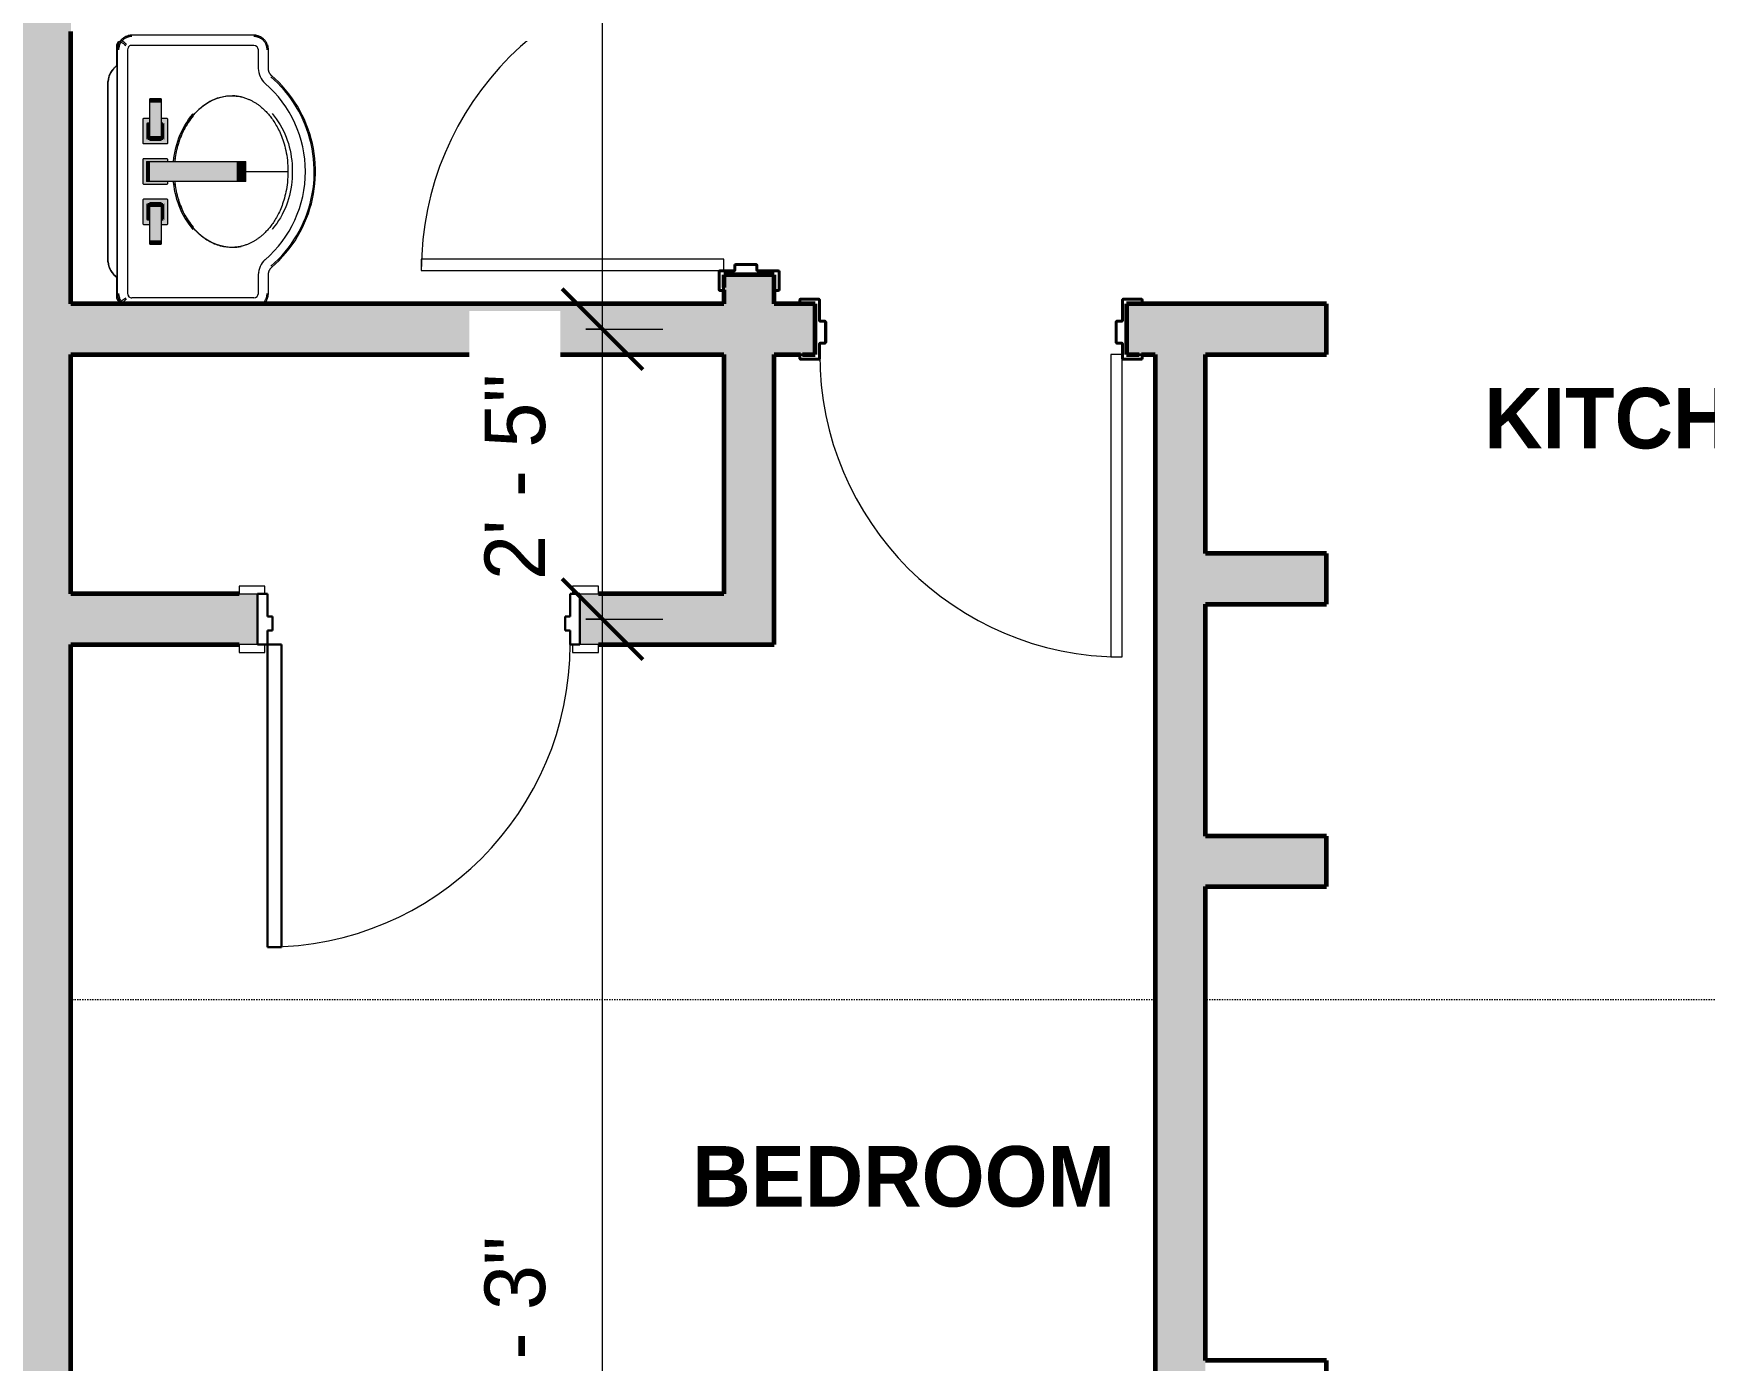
# Model space of a CAD drawing. Header units: inches. Extents: x 14 to 1007, y 932 to 1434.
# Drawn here: x 607.8 to 773.5, y 1093.2 to 1224.8 of the extents above; entities that cross this region are included whole.
import ezdxf

# ---------------------------------------------------------------- set-up
doc = ezdxf.new("R2010")
doc.units = ezdxf.units.IN
doc.header["$MEASUREMENT"] = 0
doc.linetypes.add('Dash', pattern=[0.25, 0.125, -0.125])
for name, color, linetype, lineweight in [('A-ANNO-DIMS', 211, 'Continuous', 9), ('A-ANNO-DIMS-64', 211, 'Continuous', 9), ('A-AREA-IDEN', 2, 'Continuous', 9), ('A-DETL-HDLN', 90, 'Dash', 9), ('A-DOOR', 31, 'Continuous', 18), ('A-DOOR-1', 31, 'Continuous', 9), ('A-DOOR-2', 31, 'Continuous', 30), ('A-DOOR-FRAM', 31, 'Continuous', 30), ('I-WALL', 2, 'Continuous', 18), ('I-WALL-1', 2, 'Continuous', 60), ('P-SANR-FIXT', 6, 'Continuous', 9)]:
    doc.layers.add(name, color=color, linetype=linetype, lineweight=lineweight)
doc.styles.add('Century Gothic', font='ufonts.com_century-gothic.ttf', dxfattribs={"height": 6})
doc.styles.add('Century Gothic_B', font='GOTHICB.TTF', dxfattribs={"height": 6})
doc.dimstyles.new('OD_-__1___Tolerance', dxfattribs={"dimscale": 12, "dimtxt": 6.26501, "dimasz": 0.666667, "dimexe": 0.5, "dimexo": 0.333333, "dimgap": 0.333333, "dimtad": 1, "dimdec": 0, "dimzin": 1, "dimdsep": 46, "dimlunit": 4, "dimtxsty": 'Century Gothic', "dimblk1": 'OBLIQUE', "dimblk2": 'OBLIQUE', "dimsah": 1, "dimcen": 0.09, "dimdle": 0.5, "dimazin": 0, "dimtfac": 1, "dimtdec": 4, "dimtix": 1, "dimtmove": 0, "dimatfit": 3, "dimfxl": 1, "dimtvp": 1, "dimtfill": 1, "dimfrac": 2, "dimtolj": 1, "dimtzin": 0, "dimarcsym": 2})
doc.dimstyles.new('OD_-__1___Tolerance_1', dxfattribs={"dimscale": 12, "dimtxt": 6.26501, "dimasz": 0.666667, "dimexe": 0.5, "dimexo": 0.333333, "dimgap": 0.333333, "dimtad": 1, "dimdec": 0, "dimzin": 1, "dimdsep": 46, "dimlunit": 4, "dimtxsty": 'Century Gothic', "dimblk1": 'OBLIQUE', "dimblk2": 'OBLIQUE', "dimsah": 1, "dimcen": 0.09, "dimdle": 0.5, "dimazin": 0, "dimtfac": 1, "dimtdec": 4, "dimtix": 1, "dimtmove": 0, "dimatfit": 3, "dimfxl": 1, "dimtvp": 1, "dimtfill": 1, "dimfrac": 2, "dimtolj": 1, "dimtzin": 0, "dimarcsym": 2})
doc.dimstyles.new('OD_-__1___Tolerance_2', dxfattribs={"dimscale": 12, "dimtxt": 6.26501, "dimasz": 0.666667, "dimexe": 0.5, "dimexo": 0.333333, "dimgap": 0.333333, "dimtad": 1, "dimdec": 0, "dimzin": 1, "dimdsep": 46, "dimlunit": 4, "dimtxsty": 'Century Gothic', "dimblk1": 'OBLIQUE', "dimblk2": 'OBLIQUE', "dimsah": 1, "dimcen": 0.09, "dimdle": 0.5, "dimazin": 0, "dimtfac": 1, "dimtdec": 4, "dimtix": 1, "dimtmove": 0, "dimatfit": 3, "dimfxl": 1, "dimtvp": 1, "dimtfill": 1, "dimfrac": 2, "dimtolj": 1, "dimtzin": 0, "dimarcsym": 2})

# ---------------------------------------------------------------- blocks, each defined once
blk = doc.blocks.new('Hollow Metal Frame - 30 x 80-760303-Existing 1st Floor Plan')
at = {"layer": 'A-DOOR-1'}
for p, q in [((-13.88, 32.5), (-15, 32.5)), ((-15, 32.5), (-15, 2.5)), ((-13.88, 2.5), (-13.88, 32.5)), ((-15, 2.5), (-13.88, 2.5))]:
    blk.add_line(p, q, dxfattribs=at)
blk.add_arc((-15, 2.5), 30, 0, 90, dxfattribs=at)
at = {"layer": 'A-DOOR-FRAM'}
for p, q in [((-17, 2.6), (-17, 2.9)), ((-16.94, 2.9), (-16.94, 2.6)), ((-16.9, 3), (-15.1, 3)), ((-15.1, 2.94), (-16.9, 2.94)), ((-16.9, 2.56), (-16.69, 2.56)), ((-16.69, 2.5), (-16.9, 2.5)), ((-16.69, 2.56), (-16.69, 2.5)), ((-15.06, 1.47), (-15.06, 2.9)), ((-15, 2.9), (-15, 1.47)), ((15, 1.47), (15, 2.9)), ((15.06, 2.9), (15.06, 1.47)), ((15.1, 3), (16.9, 3)), ((16.9, 2.94), (15.1, 2.94)), ((16.69, 2.56), (16.9, 2.56)), ((16.69, 2.5), (16.69, 2.56)), ((16.9, 2.5), (16.69, 2.5)), ((16.94, 2.6), (16.94, 2.9)), ((17, 2.9), (17, 2.6)), ((-14.96, 1.43), (-14.48, 1.43)), ((-14.48, 1.37), (-14.96, 1.37)), ((-14.44, -0.71), (-14.44, 1.33)), ((-14.38, 1.33), (-14.38, -0.71)), ((14.37, -0.71), (14.37, 1.33)), ((14.44, 1.33), (14.44, -0.71)), ((14.48, 1.43), (14.96, 1.43)), ((14.96, 1.37), (14.48, 1.37)), ((-15.06, -2.9), (-15.06, -0.85)), ((-15, -0.85), (-15, -2.9)), ((-14.96, -0.75), (-14.48, -0.75)), ((-14.48, -0.81), (-14.96, -0.81)), ((14.48, -0.75), (14.96, -0.75)), ((14.96, -0.81), (14.48, -0.81)), ((15, -2.9), (15, -0.85)), ((15.06, -0.85), (15.06, -2.9)), ((-17, -2.9), (-17, -2.6)), ((-16.94, -2.6), (-16.94, -2.9)), ((-16.9, -2.5), (-16.69, -2.5)), ((-16.69, -2.56), (-16.9, -2.56)), ((-16.9, -2.94), (-15.1, -2.94)), ((-15.1, -3), (-16.9, -3)), ((-16.69, -2.5), (-16.69, -2.56)), ((15.1, -2.94), (16.9, -2.94)), ((16.9, -3), (15.1, -3)), ((16.69, -2.5), (16.9, -2.5)), ((16.69, -2.56), (16.69, -2.5)), ((16.9, -2.56), (16.69, -2.56)), ((16.94, -2.9), (16.94, -2.6)), ((17, -2.6), (17, -2.9))]:
    blk.add_line(p, q, dxfattribs=at)
for centre, radius, start, end in [((-16.9, 2.9), 0.101, 90, 180), ((-16.9, 2.6), 0.101, 180, 270), ((-16.9, 2.9), 0.04, 90, 180), ((-16.9, 2.6), 0.04, 180, 270), ((-15.1, 2.9), 0.101, 0, 90), ((-15.1, 2.9), 0.04, 0, 90), ((15.1, 2.9), 0.101, 90, 180), ((15.1, 2.9), 0.04, 90, 180), ((16.9, 2.9), 0.101, 360, 90), ((16.9, 2.9), 0.04, 0, 90), ((16.9, 2.6), 0.04, 270, 360), ((16.9, 2.6), 0.101, 270, 360), ((-14.96, 1.47), 0.101, 180, 270), ((-14.96, 1.47), 0.04, 180, 270), ((-14.48, 1.33), 0.101, 0, 90), ((-14.48, 1.33), 0.04, 0, 90), ((14.48, 1.33), 0.101, 90, 180), ((14.48, 1.33), 0.04, 90, 180), ((14.96, 1.47), 0.101, 270, 360), ((14.96, 1.47), 0.04, 270, 360), ((-14.96, -0.85), 0.101, 90, 180), ((-14.96, -0.85), 0.04, 90, 180), ((-14.48, -0.71), 0.101, 270, 360), ((-14.48, -0.71), 0.04, 270, 360), ((14.48, -0.71), 0.101, 180, 270), ((14.48, -0.71), 0.04, 180, 270), ((14.96, -0.85), 0.101, 0, 90), ((14.96, -0.85), 0.04, 0, 90), ((-16.9, -2.6), 0.101, 90, 180), ((-16.9, -2.9), 0.101, 180, 270), ((-16.9, -2.6), 0.04, 90, 180), ((-16.9, -2.9), 0.04, 180, 270), ((-15.1, -2.9), 0.101, 270, 360), ((-15.1, -2.9), 0.04, 270, 0), ((15.1, -2.9), 0.101, 180, 270), ((15.1, -2.9), 0.04, 180, 270), ((16.9, -2.6), 0.101, 0, 90), ((16.9, -2.6), 0.04, 0, 90), ((16.9, -2.9), 0.04, 270, 360), ((16.9, -2.9), 0.101, 270, 0)]:
    blk.add_arc(centre, radius, start, end, dxfattribs=at)
blk = doc.blocks.new('Hollow Metal Frame - 30 x 81-760302-Existing 1st Floor Plan')
at = {"layer": 'A-DOOR-1'}
for p, q in [((-13.88, 32.5), (-15, 32.5)), ((-15, 32.5), (-15, 2.5)), ((-13.88, 2.5), (-13.88, 32.5)), ((-15, 2.5), (-13.88, 2.5))]:
    blk.add_line(p, q, dxfattribs=at)
blk.add_arc((-15, 2.5), 30, 0, 90, dxfattribs=at)
at = {"layer": 'A-DOOR-FRAM'}
for p, q in [((-17, 2.6), (-17, 2.9)), ((-16.94, 2.9), (-16.94, 2.6)), ((-16.9, 3), (-15.1, 3)), ((-15.1, 2.94), (-16.9, 2.94)), ((-16.9, 2.56), (-16.69, 2.56)), ((-16.69, 2.5), (-16.9, 2.5)), ((-16.69, 2.56), (-16.69, 2.5)), ((-15.06, 1.47), (-15.06, 2.9)), ((-15, 2.9), (-15, 1.47)), ((15, 1.47), (15, 2.9)), ((15.06, 2.9), (15.06, 1.47)), ((15.1, 3), (16.9, 3)), ((16.9, 2.94), (15.1, 2.94)), ((16.69, 2.56), (16.9, 2.56)), ((16.69, 2.5), (16.69, 2.56)), ((16.9, 2.5), (16.69, 2.5)), ((16.94, 2.6), (16.94, 2.9)), ((17, 2.9), (17, 2.6)), ((-14.96, 1.43), (-14.48, 1.43)), ((-14.48, 1.37), (-14.96, 1.37)), ((-14.44, -0.71), (-14.44, 1.33)), ((-14.38, 1.33), (-14.38, -0.71)), ((14.37, -0.71), (14.37, 1.33)), ((14.44, 1.33), (14.44, -0.71)), ((14.48, 1.43), (14.96, 1.43)), ((14.96, 1.37), (14.48, 1.37)), ((-15.06, -2.9), (-15.06, -0.85)), ((-15, -0.85), (-15, -2.9)), ((-14.96, -0.75), (-14.48, -0.75)), ((-14.48, -0.81), (-14.96, -0.81)), ((14.48, -0.75), (14.96, -0.75)), ((14.96, -0.81), (14.48, -0.81)), ((15, -2.9), (15, -0.85)), ((15.06, -0.85), (15.06, -2.9)), ((-17, -2.9), (-17, -2.6)), ((-16.94, -2.6), (-16.94, -2.9)), ((-16.9, -2.5), (-16.69, -2.5)), ((-16.69, -2.56), (-16.9, -2.56)), ((-16.9, -2.94), (-15.1, -2.94)), ((-15.1, -3), (-16.9, -3)), ((-16.69, -2.5), (-16.69, -2.56)), ((15.1, -2.94), (16.9, -2.94)), ((16.9, -3), (15.1, -3)), ((16.69, -2.5), (16.9, -2.5)), ((16.69, -2.56), (16.69, -2.5)), ((16.9, -2.56), (16.69, -2.56)), ((16.94, -2.9), (16.94, -2.6)), ((17, -2.6), (17, -2.9))]:
    blk.add_line(p, q, dxfattribs=at)
for centre, radius, start, end in [((-16.9, 2.9), 0.101, 90, 180), ((-16.9, 2.6), 0.101, 180, 270), ((-16.9, 2.9), 0.04, 90, 180), ((-16.9, 2.6), 0.04, 180, 270), ((-15.1, 2.9), 0.101, 0, 90), ((-15.1, 2.9), 0.04, 0, 90), ((15.1, 2.9), 0.101, 90, 180), ((15.1, 2.9), 0.04, 90, 180), ((16.9, 2.9), 0.101, 360, 90), ((16.9, 2.9), 0.04, 0, 90), ((16.9, 2.6), 0.04, 270, 360), ((16.9, 2.6), 0.101, 270, 360), ((-14.96, 1.47), 0.101, 180, 270), ((-14.96, 1.47), 0.04, 180, 270), ((-14.48, 1.33), 0.101, 0, 90), ((-14.48, 1.33), 0.04, 0, 90), ((14.48, 1.33), 0.101, 90, 180), ((14.48, 1.33), 0.04, 90, 180), ((14.96, 1.47), 0.101, 270, 360), ((14.96, 1.47), 0.04, 270, 360), ((-14.96, -0.85), 0.101, 90, 180), ((-14.96, -0.85), 0.04, 90, 180), ((-14.48, -0.71), 0.101, 270, 360), ((-14.48, -0.71), 0.04, 270, 360), ((14.48, -0.71), 0.101, 180, 270), ((14.48, -0.71), 0.04, 180, 270), ((14.96, -0.85), 0.101, 0, 90), ((14.96, -0.85), 0.04, 0, 90), ((-16.9, -2.6), 0.101, 90, 180), ((-16.9, -2.9), 0.101, 180, 270), ((-16.9, -2.6), 0.04, 90, 180), ((-16.9, -2.9), 0.04, 180, 270), ((-15.1, -2.9), 0.101, 270, 360), ((-15.1, -2.9), 0.04, 270, 0), ((15.1, -2.9), 0.101, 180, 270), ((15.1, -2.9), 0.04, 180, 270), ((16.9, -2.6), 0.101, 0, 90), ((16.9, -2.6), 0.04, 0, 90), ((16.9, -2.9), 0.04, 270, 360), ((16.9, -2.9), 0.101, 270, 0)]:
    blk.add_arc(centre, radius, start, end, dxfattribs=at)
blk = doc.blocks.new('M_Door-Interior-Single-2_Panel-Wood - M_Door-Interior-Single-2_Panel-Wood 2-722549-Existing 1st Floor Plan')
at = {"layer": 'A-DOOR-1'}
for p, q in [((-15.25, 3.16), (-17.81, 3.16)), ((-17.81, 3.16), (-17.81, 2.37)), ((-17.81, 2.37), (-15.25, 2.37)), ((-15.25, 2.37), (-15.25, 3.16)), ((17.81, 3.16), (15.25, 3.16)), ((15.25, 3.16), (15.25, 2.37)), ((15.25, 2.37), (17.81, 2.37)), ((17.81, 2.37), (17.81, 3.16)), ((-15.25, -2.63), (-17.81, -2.63)), ((-17.81, -2.63), (-17.81, -3.41)), ((-15.25, -3.41), (-15.25, -2.63)), ((17.81, -2.63), (15.25, -2.63)), ((15.25, -2.63), (15.25, -3.41)), ((17.81, -3.41), (17.81, -2.63)), ((-17.81, -3.41), (-15.25, -3.41)), ((15.25, -3.41), (17.81, -3.41))]:
    blk.add_line(p, q, dxfattribs=at)
blk.add_arc((15, 2.37), 30, 90, 180, dxfattribs=at)
at = {"layer": 'A-DOOR-2'}
for p, q in [((15, 32.38), (13.62, 32.38)), ((13.62, 32.38), (13.62, 2.37)), ((15, 2.37), (15, 32.38)), ((13.62, 2.37), (15, 2.37))]:
    blk.add_line(p, q, dxfattribs=at)
at = {"layer": 'A-DOOR-FRAM'}
for p, q in [((-15, 2.37), (-15.98, 2.37)), ((-15.98, 2.37), (-15.98, -2.63)), ((-15, 1), (-15, 2.37)), ((15, 2.37), (15, 1)), ((15.98, 2.37), (15, 2.37)), ((15.98, -2.63), (15.98, 2.37)), ((-14.5, 1), (-15, 1)), ((-14.5, -0.38), (-14.5, 1)), ((15, 1), (14.5, 1)), ((14.5, 1), (14.5, -0.38)), ((-15, -2.63), (-15, -0.38)), ((-15, -0.38), (-14.5, -0.38)), ((14.5, -0.38), (15, -0.38)), ((15, -0.38), (15, -2.63)), ((-15.98, -2.63), (-15, -2.63)), ((15, -2.63), (15.98, -2.63))]:
    blk.add_line(p, q, dxfattribs=at)
blk = doc.blocks.new('Pedestal_Sink_7089 - Pedestal_Sink_7089-694584-Existing 1st Floor Plan')
at = {"layer": 'P-SANR-FIXT'}
for points in [[(-7.52, 4.56), (-7.16, 4.56), (-7.16, 5.68), (-7.52, 5.68)], [(-7.16, 5.68), (-7.16, 4.56), (-3.85, 4.56), (-3.85, 5.68), (-5.05, 5.68)], [(-5.58, 6.3), (-5.58, 5.68), (-5.2, 5.68), (-5.2, 5.95), (-5.11, 5.85), (-5.07, 5.92), (-5.16, 6), (-3.54, 5.97), (-3.66, 5.91), (-3.57, 5.87), (-3.54, 5.79), (-3.45, 5.91), (-3.45, 4.29), (-3.55, 4.43), (-3.6, 4.36), (-3.64, 4.33), (-3.54, 4.24), (-5.11, 4.27), (-4.99, 4.34), (-5.08, 4.38), (-5.11, 4.46), (-5.2, 4.34), (-5.2, 4.56), (-5.58, 4.56), (-5.58, 3.96), (-5.5, 3.88), (-3.16, 3.88), (-3.09, 3.96), (-3.09, 6.3), (-3.14, 6.36), (-5.52, 6.36)], [(-5.16, 6), (-5.05, 5.91), (-3.66, 5.91), (-3.49, 6), (-5.05, 6)], [(-3.85, 5.48), (-3.85, 4.56), (-3.49, 4.56), (-3.51, 5.68), (-3.85, 5.68)], [(-3.54, 5.68), (-3.45, 5.68), (-3.45, 4.56), (-3.54, 4.56), (-3.54, 4.46), (-3.45, 4.34), (-3.45, 5.95), (-3.54, 5.79)], [(-3.49, 5.68), (-3.48, 4.56), (-3.45, 4.56), (-3.45, 5.68)], [(-1.58, 3.96), (-1.5, 3.88), (-1.32, 3.88), (-1.32, 6.01), (0.65, 6), (0.65, 3.88), (0.84, 3.88), (0.91, 3.96), (0.91, 6.3), (0.86, 6.36), (-1.52, 6.36), (-1.58, 6.3), (-1.58, 5.48)], [(-1.32, 5.75), (-1.32, 5.66), (0.65, 5.66), (0.65, 6.01), (-1.32, 6), (-1.32, 5.84)], [(-1.32, 5.48), (-1.32, -2.93), (0.65, -2.93), (0.65, 5.66), (-1.32, 5.66)], [(2.79, 4.28), (2.88, 4.46), (2.85, 4.56), (2.79, 4.56), (2.79, 5.68), (2.88, 5.68), (2.88, 5.79), (2.79, 5.9), (2.79, 4.35)], [(2.79, 5.68), (2.79, 4.56), (2.83, 4.56), (2.82, 5.68)], [(2.83, 6), (3, 5.91), (4.39, 5.91), (4.5, 6), (3.09, 6)], [(2.83, 4.56), (3.19, 4.56), (3.19, 5.68), (2.83, 5.68), (2.83, 5.48)], [(3.19, 4.56), (6.5, 4.56), (6.5, 5.68), (3.19, 5.68)], [(6.5, 4.56), (6.86, 4.56), (6.84, 5.68), (6.5, 5.68)], [(-5.16, 4.24), (-3.48, 4.24), (-3.65, 4.34), (-4.99, 4.34), (-5.05, 4.31)], [(2.82, 4.24), (4.5, 4.24), (4.33, 4.34), (2.99, 4.34)], [(-1.32, -2.93), (-1.32, -3.84), (0.65, -3.81), (0.65, -2.93), (0.38, -2.93)]]:
    blk.add_hatch(color=256, dxfattribs=at).paths.add_polyline_path(points, flags=0)
h = blk.add_hatch(color=256, dxfattribs=at)
h.paths.add_polyline_path([(-5.2, 5.68), (-5.11, 5.68), (-5.11, 5.85), (-5.2, 5.95), (-5.2, 5.89)], flags=0)
h.paths.add_polyline_path([(-5.2, 4.56), (-5.2, 4.29), (-5.11, 4.46), (-5.11, 4.56), (-5.2, 4.56)], flags=0)
h = blk.add_hatch(color=256, dxfattribs=at)
h.paths.add_polyline_path([(-5.11, 5.68), (-3.54, 5.68), (-3.54, 5.79), (-3.57, 5.87), (-3.66, 5.91), (-5.05, 5.91), (-5.11, 5.85)], flags=0)
h.paths.add_polyline_path([(-5.11, 4.46), (-5.05, 4.36), (-4.99, 4.34), (-3.65, 4.34), (-3.57, 4.37), (-3.54, 4.46), (-3.55, 4.56), (-5.11, 4.56)], flags=0)
h = blk.add_hatch(color=256, dxfattribs=at)
h.paths.add_polyline_path([(2.43, 5.48), (2.43, 3.96), (2.5, 3.88), (4.84, 3.88), (4.92, 3.96), (4.9, 4.56), (4.54, 4.56), (4.51, 4.34), (4.44, 4.43), (4.42, 4.38), (4.35, 4.33), (4.5, 4.24), (2.82, 4.24), (2.99, 4.34), (2.91, 4.37), (2.88, 4.46), (2.79, 4.34), (2.81, 5.91), (2.89, 5.81), (2.94, 5.88), (3, 5.91), (2.85, 6), (4.5, 6), (4.39, 5.91), (4.45, 5.85), (4.54, 5.95), (4.54, 5.68), (4.92, 5.68), (4.92, 6.3), (4.86, 6.36), (2.48, 6.36), (2.43, 6.3)], flags=0)
h.paths.add_polyline_path([(2.79, 4.56), (2.79, 4.57), (2.79, 4.9)], flags=0)
h = blk.add_hatch(color=256, dxfattribs=at)
h.paths.add_polyline_path([(2.88, 4.56), (2.88, 4.46), (2.91, 4.37), (3.01, 4.34), (4.33, 4.34), (4.42, 4.38), (4.45, 4.46), (4.45, 4.56), (2.89, 4.56)], flags=0)
h.paths.add_polyline_path([(2.88, 5.79), (2.89, 5.68), (4.45, 5.68), (4.45, 5.85), (4.39, 5.91), (3, 5.91), (2.91, 5.87)], flags=0)
h = blk.add_hatch(color=256, dxfattribs=at)
h.paths.add_polyline_path([(4.45, 4.46), (4.54, 4.35), (4.54, 4.56), (4.45, 4.56)], flags=0)
h.paths.add_polyline_path([(4.45, 5.85), (4.45, 5.68), (4.54, 5.68), (4.54, 5.95), (4.51, 5.92)], flags=0)
h = blk.add_hatch(color=256, dxfattribs=at)
h.paths.add_polyline_path([(-9.7, -5.29), (-9.7, -5.3), (-9.22, -5.63), (-9.49, -5.42), (-9.58, -5.36)], flags=0)
h.paths.add_polyline_path([(8.39, -5.77), (8.85, -5.4), (8.63, -5.55), (8.4, -5.76)], flags=0)
for p, q in [((-13.41, 8.5), (-13.45, 8.45)), ((-13.26, 8.61), (-13.41, 8.5)), ((-13.28, 8.59), (-13.23, 8.73)), ((-13.26, 8.61), (-13.2, 8.53)), ((-13.25, 8.61), (-13.21, 8.72)), ((-13.23, 8.73), (-13.11, 8.85)), ((-13.23, 8.73), (-13.21, 8.72)), ((-13.21, 8.72), (-13.1, 8.83)), ((-13.2, 8.53), (-13.14, 8.44)), ((-13.14, 8.44), (-13.05, 8.33)), ((-13.11, 8.85), (-12.93, 8.93)), ((-13.11, 8.85), (-13.1, 8.83)), ((-13.1, 8.83), (-12.93, 8.91)), ((-13.05, 8.33), (-12.85, 8.05)), ((-12.93, 8.93), (-10.82, 8.93)), ((-12.93, 8.93), (-12.93, 8.91)), ((-12.93, 8.91), (10.1, 8.91)), ((11.73, 8.89), (-12.41, 8.89)), ((8.6, 9.84), (-9.28, 9.84)), ((-9.28, 9.84), (8.6, 9.84)), ((-9.28, 9.84), (-9.28, 9.81)), ((-9.28, 9.81), (8.6, 9.81)), ((8.6, 9.84), (8.6, 9.81)), ((10.1, 8.91), (12.26, 8.91)), ((10.15, 8.93), (12.26, 8.93)), ((12.26, 8.93), (12.54, 8.8)), ((12.26, 8.93), (12.26, 8.91)), ((12.26, 8.91), (12.52, 8.79)), ((12.54, 8.8), (12.52, 8.79)), ((12.52, 8.79), (12.58, 8.6)), ((12.54, 8.8), (12.61, 8.57)), ((12.58, 8.6), (12.59, 8.6)), ((12.73, 8.5), (12.59, 8.6)), ((-12.85, -4.65), (-12.85, 7.45)), ((-12.66, 7.8), (-12.74, 7.74)), ((11.73, 7.88), (-12.41, 7.88)), ((12.07, 7.74), (11.99, 7.8)), ((12.27, 8.18), (12.17, 8.05)), ((12.18, 7.45), (12.18, -4.65)), ((13.18, -4.65), (13.18, 7.45)), ((-7.52, 5.68), (-7.52, 4.56)), ((-7.52, 5.68), (-7.16, 5.68)), ((-7.16, 5.68), (-3.85, 5.68)), ((-5.58, 6.3), (-5.58, 5.68)), ((-3.14, 6.36), (-5.52, 6.36)), ((-5.11, 5.85), (-5.11, 5.68)), ((-3.66, 5.91), (-5.05, 5.91)), ((-3.85, 5.68), (-3.49, 5.68)), ((-3.54, 5.68), (-3.54, 5.79)), ((-3.49, 5.68), (-3.45, 5.68)), ((-3.49, 5.68), (-3.49, 4.56)), ((-3.45, 4.56), (-3.45, 5.68)), ((-3.09, 3.96), (-3.09, 6.3)), ((-1.58, 6.3), (-1.58, 3.96)), ((0.86, 6.36), (-1.52, 6.36)), ((0.65, 6.01), (-1.32, 6.01)), ((-1.32, 5.66), (-1.32, 6.01)), ((-1.32, -2.93), (-1.32, 5.66)), ((0.65, 6.01), (0.65, 5.66)), ((0.65, 5.66), (0.65, -2.93)), ((0.91, 3.96), (0.91, 6.3)), ((2.43, 6.3), (2.43, 3.96)), ((4.86, 6.36), (2.48, 6.36)), ((2.79, 5.68), (2.83, 5.68)), ((2.79, 5.68), (2.79, 4.56)), ((2.83, 5.68), (3.19, 5.68)), ((2.83, 5.68), (2.83, 4.56)), ((2.88, 5.79), (2.88, 5.68)), ((4.39, 5.91), (3, 5.91)), ((3.19, 5.68), (6.5, 5.68)), ((4.45, 5.68), (4.45, 5.85)), ((4.92, 5.68), (4.92, 6.3)), ((6.5, 5.68), (6.86, 5.68)), ((6.86, 4.56), (6.86, 5.68)), ((-7.16, 4.56), (-7.52, 4.56)), ((-3.85, 4.56), (-7.16, 4.56)), ((-5.58, 4.56), (-5.58, 3.96)), ((-5.5, 3.88), (-3.16, 3.88)), ((-5.11, 4.56), (-5.11, 4.46)), ((-4.99, 4.34), (-3.65, 4.34)), ((-3.49, 4.56), (-3.85, 4.56)), ((-3.54, 4.46), (-3.54, 4.56)), ((-3.45, 4.56), (-3.49, 4.56)), ((-1.5, 3.88), (-1.32, 3.88)), ((0.65, 3.88), (0.84, 3.88)), ((2.5, 3.88), (4.84, 3.88)), ((2.83, 4.56), (2.79, 4.56)), ((3.19, 4.56), (2.83, 4.56)), ((2.88, 4.56), (2.88, 4.46)), ((2.99, 4.34), (4.33, 4.34)), ((6.5, 4.56), (3.19, 4.56)), ((4.45, 4.46), (4.45, 4.56)), ((4.92, 3.96), (4.92, 4.56)), ((6.86, 4.56), (6.5, 4.56)), ((-1.32, -3.84), (-1.32, -2.93)), ((0.65, -2.93), (0.65, -3.84)), ((-1.32, -3.84), (0.65, -3.84)), ((-1.32, -3.84), (0.65, -3.84)), ((-0.34, -3.85), (-0.34, -8.06)), ((-10.56, -5.09), (-12.41, -5.09)), ((-12.41, -6.09), (-10.56, -6.09)), ((11.73, -5.09), (9.89, -5.09)), ((9.89, -6.09), (11.73, -6.09))]:
    blk.add_line(p, q, dxfattribs=at)
at = {"layer": 'P-SANR-FIXT', "flags": 128}
for points in [[(-13.32, 8.4), (-13.36, 8.36), (-13.4, 8.32), (-13.43, 8.28), (-13.46, 8.24)], [(-12.41, 8.89), (-12.46, 8.88), (-12.52, 8.88), (-12.58, 8.87), (-12.64, 8.87), (-12.69, 8.86), (-12.75, 8.84), (-12.8, 8.83), (-12.86, 8.81), (-12.91, 8.79), (-12.96, 8.77), (-13.02, 8.75), (-13.07, 8.72), (-13.12, 8.7), (-13.17, 8.67), (-13.22, 8.64), (-13.26, 8.61)], [(-12.41, 8.76), (-12.46, 8.76), (-12.51, 8.76), (-12.56, 8.75), (-12.62, 8.74), (-12.67, 8.73), (-12.72, 8.72), (-12.77, 8.71), (-12.82, 8.69), (-12.87, 8.68), (-12.92, 8.66), (-12.96, 8.64), (-13.01, 8.61), (-13.06, 8.59), (-13.1, 8.56), (-13.15, 8.53), (-13.18, 8.51)], [(12.59, 8.6), (12.54, 8.64), (12.49, 8.67), (12.44, 8.7), (12.39, 8.73), (12.34, 8.75), (12.29, 8.77), (12.23, 8.8), (12.18, 8.81), (12.13, 8.83), (12.07, 8.85), (12.01, 8.86), (11.96, 8.87), (11.9, 8.88), (11.84, 8.88), (11.79, 8.88), (11.73, 8.89)], [(12.51, 8.5), (12.47, 8.53), (12.42, 8.56), (12.38, 8.59), (12.33, 8.61), (12.29, 8.64), (12.24, 8.66), (12.19, 8.68), (12.14, 8.7), (12.09, 8.71), (12.04, 8.72), (11.99, 8.74), (11.94, 8.74), (11.89, 8.75), (11.83, 8.76), (11.78, 8.76), (11.73, 8.76)], [(12.59, 8.6), (12.58, 8.59), (12.54, 8.55), (12.5, 8.48), (12.43, 8.4), (12.35, 8.29), (12.27, 8.18)], [(13.05, 7.45), (13.05, 7.51), (13.05, 7.56), (13.04, 7.61), (13.04, 7.66), (13.03, 7.71), (13.01, 7.77), (13, 7.82), (12.99, 7.87), (12.97, 7.92), (12.95, 7.97), (12.93, 8.01), (12.9, 8.06), (12.88, 8.11), (12.85, 8.15), (12.82, 8.2), (12.79, 8.24), (12.76, 8.28), (12.73, 8.32), (12.69, 8.36), (12.65, 8.4), (12.65, 8.4)], [(13.18, 7.45), (13.18, 7.51), (13.17, 7.57), (13.17, 7.63), (13.16, 7.68), (13.15, 7.74), (13.14, 7.8), (13.12, 7.85), (13.1, 7.91), (13.09, 7.96), (13.06, 8.02), (13.04, 8.07), (13.01, 8.12), (12.99, 8.17), (12.96, 8.22), (12.93, 8.27), (12.89, 8.31), (12.86, 8.36), (12.82, 8.4), (12.78, 8.45), (12.74, 8.49), (12.73, 8.5)], [(-6.09, 1.36), (-5.82, 1.58), (-5.55, 1.78), (-5.27, 1.97), (-4.98, 2.15), (-4.68, 2.32), (-4.38, 2.48), (-4.07, 2.62), (-3.75, 2.75), (-3.43, 2.87), (-3.11, 2.98), (-2.78, 3.07), (-2.45, 3.15), (-2.11, 3.22), (-1.77, 3.27), (-1.43, 3.31), (-1.32, 3.32)], [(0.65, 3.32), (0.69, 3.32), (1.03, 3.28), (1.36, 3.23), (1.7, 3.17), (2.03, 3.09), (2.36, 3), (2.69, 2.9), (3.01, 2.78), (3.33, 2.65), (3.64, 2.51), (3.94, 2.36), (4.24, 2.19), (4.53, 2.01), (4.82, 1.82), (5.09, 1.62), (5.36, 1.41), (5.42, 1.36)], [(11.73, -5.97), (11.79, -5.96), (11.84, -5.96), (11.89, -5.96), (11.94, -5.95), (12, -5.94), (12.05, -5.93), (12.1, -5.91), (12.15, -5.9), (12.2, -5.88), (12.25, -5.86), (12.3, -5.84), (12.34, -5.82), (12.39, -5.79), (12.43, -5.76), (12.48, -5.73), (12.52, -5.7), (12.56, -5.67), (12.6, -5.64), (12.64, -5.6), (12.68, -5.57), (12.72, -5.53), (12.75, -5.49), (12.78, -5.45), (12.81, -5.4), (12.84, -5.36), (12.87, -5.31), (12.9, -5.27), (12.92, -5.22), (12.94, -5.17), (12.96, -5.12), (12.98, -5.07), (13, -5.02), (13.01, -4.97), (13.02, -4.92), (13.03, -4.87), (13.04, -4.82), (13.05, -4.77), (13.05, -4.71), (13.05, -4.66), (13.05, -4.65)], [(11.73, -6.09), (11.79, -6.09), (11.85, -6.09), (11.91, -6.08), (11.96, -6.07), (12.02, -6.06), (12.08, -6.05), (12.13, -6.03), (12.19, -6.02), (12.24, -6), (12.3, -5.98), (12.35, -5.95), (12.4, -5.93), (12.45, -5.9), (12.5, -5.87), (12.55, -5.84), (12.6, -5.8), (12.64, -5.77), (12.69, -5.73), (12.73, -5.69), (12.77, -5.65), (12.81, -5.61), (12.85, -5.57), (12.88, -5.52), (12.92, -5.47), (12.95, -5.43), (12.98, -5.38), (13.01, -5.33), (13.03, -5.28), (13.06, -5.22), (13.08, -5.17), (13.1, -5.12), (13.12, -5.06), (13.13, -5), (13.15, -4.95), (13.16, -4.89), (13.17, -4.84), (13.17, -4.78), (13.18, -4.72), (13.18, -4.66), (13.18, -4.65)], [(-13.46, -5.44), (-13.43, -5.48), (-13.4, -5.52), (-13.36, -5.55), (-13.33, -5.59), (-13.29, -5.63), (-13.25, -5.66), (-13.21, -5.7), (-13.16, -5.73), (-13.12, -5.76), (-13.07, -5.78), (-13.03, -5.81), (-12.98, -5.83), (-12.93, -5.86), (-12.88, -5.88), (-12.84, -5.89), (-12.79, -5.91), (-12.73, -5.92), (-12.68, -5.94), (-12.63, -5.95), (-12.58, -5.95), (-12.53, -5.96), (-12.47, -5.96), (-12.42, -5.97), (-12.41, -5.97)], [(-13.45, -5.64), (-13.41, -5.68), (-13.37, -5.72), (-13.33, -5.76), (-13.28, -5.8), (-13.23, -5.83), (-13.19, -5.86), (-13.14, -5.89), (-13.09, -5.92), (-13.04, -5.95), (-12.98, -5.97), (-12.93, -5.99), (-12.88, -6.01), (-12.82, -6.03), (-12.77, -6.04), (-12.71, -6.06), (-12.65, -6.07), (-12.6, -6.08), (-12.54, -6.08), (-12.48, -6.09), (-12.42, -6.09), (-12.41, -6.09)], [(-10.56, -6.09), (-10.52, -6.09), (-10.48, -6.09), (-10.44, -6.1), (-10.4, -6.1), (-10.37, -6.11), (-10.33, -6.12), (-10.29, -6.13), (-10.25, -6.14), (-10.22, -6.15), (-10.18, -6.17), (-10.15, -6.18), (-10.11, -6.2), (-10.08, -6.22), (-10.04, -6.24), (-10.01, -6.26), (-9.98, -6.28), (-9.95, -6.31), (-9.92, -6.33), (-9.89, -6.36), (-9.86, -6.38), (-9.84, -6.41), (-9.82, -6.43)], [(-9.82, -6.43), (-9.49, -6.8), (-9.14, -7.16), (-8.77, -7.5), (-8.4, -7.83), (-8, -8.15), (-7.6, -8.45), (-7.19, -8.73), (-6.76, -8.99), (-6.32, -9.24), (-5.88, -9.47), (-5.42, -9.68), (-4.96, -9.88), (-4.49, -10.05), (-4.01, -10.21), (-3.53, -10.35), (-3.04, -10.47), (-2.55, -10.57), (-2.05, -10.64), (-1.56, -10.7), (-1.06, -10.74), (-0.55, -10.76), (-0.05, -10.76), (0.45, -10.74), (0.95, -10.7), (1.45, -10.63), (1.94, -10.55), (2.43, -10.45), (2.92, -10.33), (3.4, -10.19), (3.88, -10.03), (4.35, -9.85), (4.81, -9.66), (5.26, -9.44), (5.71, -9.21), (6.14, -8.96), (6.57, -8.69), (6.98, -8.41), (7.38, -8.11), (7.77, -7.79), (8.15, -7.46), (8.51, -7.11), (8.86, -6.75), (9.15, -6.43)], [(-9.73, -6.34), (-9.4, -6.71), (-9.05, -7.07), (-8.69, -7.41), (-8.31, -7.74), (-7.93, -8.05), (-7.53, -8.34), (-7.12, -8.62), (-6.7, -8.89), (-6.26, -9.13), (-5.82, -9.36), (-5.37, -9.57), (-4.91, -9.76), (-4.45, -9.94), (-3.98, -10.09), (-3.5, -10.23), (-3.02, -10.34), (-2.53, -10.44), (-2.04, -10.52), (-1.54, -10.58), (-1.05, -10.62), (-0.55, -10.64), (-0.06, -10.63), (0.44, -10.61), (0.94, -10.57), (1.43, -10.51), (1.92, -10.43), (2.41, -10.33), (2.89, -10.21), (3.37, -10.07), (3.84, -9.91), (4.3, -9.74), (4.76, -9.54), (5.21, -9.33), (5.65, -9.1), (6.08, -8.85), (6.5, -8.59), (6.91, -8.31), (7.31, -8.01), (7.69, -7.69), (8.06, -7.37), (8.42, -7.02), (8.77, -6.67), (9.06, -6.34)], [(-0.34, -8.43), (-0.68, -8.44), (-1.02, -8.43), (-1.36, -8.41), (-1.7, -8.37), (-2.04, -8.32), (-2.37, -8.26), (-2.71, -8.18), (-3.04, -8.09), (-3.36, -7.99), (-3.68, -7.87), (-4, -7.74), (-4.31, -7.6), (-4.61, -7.44), (-4.91, -7.28), (-5.2, -7.1), (-5.49, -6.91), (-5.76, -6.71), (-6.03, -6.5), (-6.09, -6.45)], [(5.42, -6.45), (5.15, -6.67), (4.88, -6.87), (4.59, -7.06), (4.3, -7.24), (4.01, -7.41), (3.7, -7.57), (3.39, -7.71), (3.08, -7.84), (2.76, -7.96), (2.43, -8.07), (2.1, -8.16), (1.77, -8.24), (1.44, -8.31), (1.1, -8.36), (0.76, -8.4), (0.42, -8.43), (0.08, -8.44), (-0.26, -8.44), (-0.34, -8.43)], [(9.15, -6.43), (9.18, -6.4), (9.2, -6.37), (9.23, -6.34), (9.26, -6.32), (9.29, -6.29), (9.32, -6.27), (9.36, -6.25), (9.39, -6.23), (9.42, -6.21), (9.46, -6.19), (9.49, -6.17), (9.53, -6.16), (9.56, -6.14), (9.6, -6.13), (9.64, -6.12), (9.68, -6.11), (9.71, -6.11), (9.75, -6.1), (9.79, -6.09), (9.83, -6.09), (9.87, -6.09), (9.89, -6.09)]]:
    blk.add_lwpolyline(points, dxfattribs=at)
at = {"layer": 'P-SANR-FIXT'}
for centre, radius, start, end in [((-9.1, 7.75), 2.09, 139.5773, 146.509), ((-9.1, 7.75), 2.09, 94.8226, 145.9754), ((-9.1, 7.75), 2.07, 94.8488, 146.257), ((-9.1, 7.75), 2.09, 117.618, 136.1127), ((-9.1, 7.75), 2.09, 94.8226, 116.12), ((8.43, 7.75), 2.09, 66.055, 85.1774), ((8.43, 7.75), 2.09, 34.1051, 85.1774), ((8.43, 7.75), 2.07, 33.7947, 85.1512), ((8.43, 7.75), 2.09, 43.8836, 62.3787), ((8.43, 7.75), 2.09, 33.491, 40.4341), ((-12.41, 7.45), 0.442, 139.4946, 180), ((-12.41, 7.45), 0.442, 157.5179, 161.9767), ((-12.41, 7.45), 0.431, 90, 126.3683), ((11.73, 7.45), 0.431, 53.9712, 90), ((11.73, 7.45), 0.442, 360, 40.5054), ((11.73, 7.45), 0.442, 18.0233, 22.4821), ((-5.52, 6.3), 0.0586, 90, 180), ((-5.52, 6.3), 0.0586, 105, 165), ((-5.05, 5.85), 0.0582, 90, 180), ((-3.66, 5.79), 0.12, 0, 90), ((-3.14, 6.3), 0.0586, 0, 90), ((-3.14, 6.3), 0.0586, 15, 75), ((-1.52, 6.3), 0.0586, 90, 180), ((-1.52, 6.3), 0.0586, 105, 165), ((0.86, 6.3), 0.0586, 360, 90), ((0.86, 6.3), 0.0586, 15, 75), ((2.48, 6.3), 0.0586, 90, 180), ((2.48, 6.3), 0.0586, 105, 165), ((3, 5.79), 0.12, 90, 180), ((4.39, 5.85), 0.0582, 0, 90), ((4.86, 6.3), 0.0586, 0, 90), ((4.86, 6.3), 0.0586, 15, 75), ((-5.5, 3.96), 0.0737, 180, 270), ((-5.5, 3.96), 0.0737, 195, 255), ((-4.99, 4.46), 0.116, 180, 270), ((-3.65, 4.46), 0.115, 270, 0), ((-3.16, 3.96), 0.0737, 270, 360), ((-3.16, 3.96), 0.0737, 285, 345), ((-1.5, 3.96), 0.0737, 180, 270), ((-1.5, 3.96), 0.0737, 195, 255), ((0.84, 3.96), 0.0737, 270, 360), ((0.84, 3.96), 0.0737, 285, 345), ((2.5, 3.96), 0.0737, 180, 270), ((2.5, 3.96), 0.0737, 195, 255), ((2.99, 4.46), 0.115, 180, 270), ((4.33, 4.46), 0.116, 270, 360), ((4.84, 3.96), 0.0737, 270, 360), ((4.84, 3.96), 0.0737, 285, 345), ((-0.61, -5.19), 8.41, 117.2973, 128.6662), ((-0.61, -5.19), 8.41, 104.6726, 115.3063), ((-0.61, -5.19), 8.41, 94.8585, 98.8569), ((-0.06, -5.19), 8.41, 81.1431, 85.1415), ((-0.06, -5.19), 8.41, 64.6937, 75.3274), ((-0.06, -5.19), 8.41, 51.3338, 62.7027), ((-2.7, -2.69), 5.15, 131.4954, 178.4165), ((2.03, -2.69), 5.15, 1.5835, 48.5046), ((-2.7, -2.4), 5.15, 181.5835, 191.2475), ((2.03, -2.4), 5.15, 348.7459, 358.4165), ((-12.41, -4.65), 0.442, 180, 270), ((11.73, -4.65), 0.442, 270, 0), ((-10.56, -7.06), 1.97, 40.8763, 90), ((-10.56, -7.06), 1.97, 40.8763, 90), ((-3.3, -1.74), 7.81, 205.7288, 205.9902), ((-3.3, -1.74), 7.57, 207.147, 207.4479), ((-0.34, 1.79), 11.55, 220.8763, 319.1237), ((9.89, -7.06), 1.97, 90, 139.1237), ((9.89, -7.06), 1.97, 90, 139.1237), ((2.63, -1.74), 7.57, 332.5525, 332.8532), ((2.63, -1.74), 7.81, 334.0087, 334.2701)]:
    blk.add_arc(centre, radius, start, end, dxfattribs=at)
for points, knots in [([(-13.41, 8.5), (-13.41, 8.5), (-13.37, 8.46), (-13.26, 8.32), (-13.11, 8.15), (-13.01, 8.03), (-12.95, 7.97)], [0, 0, 0, 0, 0.285714, 0.571429, 0.785714, 1, 1, 1, 1]), ([(-6.3, 1.01), (-6.08, 1.21), (-5.62, 1.62), (-4.82, 2.13), (-3.96, 2.54), (-3.11, 2.84), (-2.32, 3.03), (-1.73, 3.13), (-1.41, 3.16), (-1.32, 3.17)], [-1.685697, -1.685697, -1.685697, -1.685697, -1.456923, -1.207935, -0.952955, -0.718609, -0.508349, -0.320864, -0.255572, -0.255572, -0.255572, -0.255572]), ([(0.65, 3.17), (0.73, 3.16), (1.06, 3.13), (1.65, 3.03), (2.44, 2.84), (3.29, 2.54), (4.15, 2.13), (4.95, 1.62), (5.41, 1.21), (5.63, 1.01)], [-1.430124, -1.430124, -1.430124, -1.430124, -1.364833, -1.177347, -0.967088, -0.732742, -0.477762, -0.228773, 0, 0, 0, 0]), ([(-7.86, -2.54), (-7.85, -2.34), (-7.85, -1.94), (-7.73, -1.34), (-7.53, -0.73), (-7.22, -0.13), (-6.82, 0.47), (-6.48, 0.83), (-6.3, 1.01)], [-1.034118, -1.034118, -1.034118, -1.034118, -0.878914, -0.722225, -0.558873, -0.385461, -0.199326, 0, 0, 0, 0]), ([(5.63, 1.01), (5.8, 0.83), (6.15, 0.47), (6.55, -0.13), (6.86, -0.73), (7.06, -1.34), (7.18, -1.94), (7.18, -2.34), (7.18, -2.54)], [-1.034118, -1.034118, -1.034118, -1.034118, -0.834791, -0.648656, -0.475245, -0.311893, -0.155203, 0, 0, 0, 0]), ([(-0.34, -8.03), (-0.69, -8.02), (-1.37, -8), (-2.31, -7.85), (-3.14, -7.64), (-3.86, -7.39), (-4.48, -7.12), (-5.02, -6.82), (-5.48, -6.53), (-5.87, -6.23), (-6.21, -5.93), (-6.5, -5.65), (-6.74, -5.37), (-6.95, -5.1), (-7.12, -4.85), (-7.27, -4.61), (-7.4, -4.35), (-7.53, -4.08), (-7.65, -3.76), (-7.75, -3.4), (-7.83, -2.99), (-7.85, -2.7), (-7.86, -2.54)], [-2.652104, -2.652104, -2.652104, -2.652104, -2.374428, -2.128551, -1.909941, -1.714648, -1.539479, -1.382313, -1.240742, -1.11272, -0.997029, -0.892475, -0.797427, -0.710962, -0.632736, -0.560293, -0.488225, -0.410954, -0.324633, -0.227742, -0.120163, 0, 0, 0, 0]), ([(7.18, -2.54), (7.17, -2.71), (7.15, -3.01), (7.07, -3.44), (6.96, -3.81), (6.83, -4.14), (6.7, -4.42), (6.55, -4.69), (6.39, -4.95), (6.19, -5.22), (5.96, -5.5), (5.68, -5.8), (5.35, -6.1), (4.96, -6.42), (4.49, -6.73), (3.95, -7.04), (3.32, -7.34), (2.58, -7.61), (1.73, -7.83), (0.74, -8), (0.04, -8.02), (-0.34, -8.03)], [-2.652105, -2.652105, -2.652105, -2.652105, -2.525971, -2.413684, -2.313142, -2.224153, -2.144515, -2.069202, -1.991511, -1.905836, -1.810716, -1.705942, -1.589595, -1.460052, -1.316133, -1.155737, -0.976005, -0.774576, -0.547904, -0.291506, 0, 0, 0, 0])]:
    blk.add_open_spline(points, degree=3, knots=knots, dxfattribs=at)
for points in [[(-9.28, 9.81), (-9.28, 9.8), (-9.28, 9.79), (-9.27, 9.78)], [(8.6, 9.81), (8.6, 9.8), (8.6, 9.79), (8.6, 9.78)], [(12.73, 8.5), (12.73, 8.5), (12.69, 8.45), (12.52, 8.24), (12.36, 8.06), (12.28, 7.97)]]:
    blk.add_open_spline(points, degree=3, dxfattribs=at)
blk = doc.blocks.new('DIMBLOCK11-Existing 1st Floor Plan')
at = {"layer": 'A-ANNO-DIMS-64', "lineweight": 50}
for p, q in [((664.23, 1166.74), (660.23, 1170.74)), ((664.23, 1166.74), (668.23, 1162.74)), ((664.23, 1020.24), (660.23, 1024.24)), ((664.23, 1020.24), (668.23, 1016.24))]:
    blk.add_line(p, q, dxfattribs=at)
at = {"layer": 'A-ANNO-DIMS-64'}
for p, q in [((662.57, 1166.74), (670.23, 1166.74)), ((664.23, 1166.74), (662.57, 1166.74)), ((664.23, 1014.24), (664.23, 1166.74)), ((662.57, 1020.24), (670.23, 1020.24)), ((664.23, 1020.24), (662.57, 1020.24))]:
    blk.add_line(p, q, dxfattribs=at)
at = {"layer": 'A-ANNO-DIMS-64', "color": 0, "insert": (652.54, 1080.66), "char_height": 6, "width": 30.788, "attachment_point": 1, "rotation": 90, "line_spacing_factor": 0.984502, "style": 'Century Gothic', "bg_fill": 3, "box_fill_scale": 1.25, "bg_fill_color": 256, "bg_fill_true_color": 13158600, "bg_fill_transparency": 0}
blk.add_mtext('12\' - 3"', dxfattribs=at)
blk = doc.blocks.new('_Oblique')
at = {"color": 0, "linetype": 'ByBlock', "lineweight": -2}
blk.add_line((-0.5, -0.5), (0.5, 0.5), dxfattribs=at)
blk = doc.blocks.new('DIMBLOCK12-Existing 1st Floor Plan')
at = {"layer": 'A-ANNO-DIMS-64', "lineweight": 50}
for p, q in [((664.23, 1195.49), (660.23, 1199.49)), ((664.23, 1195.49), (668.23, 1191.49)), ((664.23, 1166.74), (660.23, 1170.74)), ((664.23, 1166.74), (668.23, 1162.74))]:
    blk.add_line(p, q, dxfattribs=at)
at = {"layer": 'A-ANNO-DIMS-64'}
for p, q in [((662.57, 1195.49), (670.23, 1195.49)), ((664.23, 1195.49), (662.57, 1195.49)), ((664.23, 1166.74), (664.23, 1195.49)), ((662.57, 1166.74), (670.23, 1166.74)), ((664.23, 1166.74), (662.57, 1166.74))]:
    blk.add_line(p, q, dxfattribs=at)
at = {"layer": 'A-ANNO-DIMS-64', "color": 0, "insert": (652.54, 1170.62), "char_height": 6, "width": 25.1794, "attachment_point": 1, "rotation": 90, "line_spacing_factor": 0.984502, "style": 'Century Gothic', "bg_fill": 3, "box_fill_scale": 1.25, "bg_fill_color": 256, "bg_fill_true_color": 13158600, "bg_fill_transparency": 0}
blk.add_mtext('2\' - 5"', dxfattribs=at)
blk = doc.blocks.new('DIMBLOCK13-Existing 1st Floor Plan')
at = {"layer": 'A-ANNO-DIMS-64'}
for p, q in [((664.23, 1195.49), (664.23, 1282.61)), ((662.57, 1276.61), (670.23, 1276.61)), ((664.23, 1276.61), (662.57, 1276.61)), ((662.57, 1195.49), (670.23, 1195.49)), ((664.23, 1195.49), (662.57, 1195.49))]:
    blk.add_line(p, q, dxfattribs=at)
at = {"layer": 'A-ANNO-DIMS-64', "lineweight": 50}
for p, q in [((664.23, 1276.61), (660.23, 1280.61)), ((664.23, 1276.61), (668.23, 1272.61)), ((664.23, 1195.49), (660.23, 1199.49)), ((664.23, 1195.49), (668.23, 1191.49))]:
    blk.add_line(p, q, dxfattribs=at)
at = {"layer": 'A-ANNO-DIMS-64', "color": 0, "insert": (652.54, 1225.56), "char_height": 6, "width": 25.1794, "attachment_point": 1, "rotation": 90, "line_spacing_factor": 0.984502, "style": 'Century Gothic', "bg_fill": 3, "box_fill_scale": 1.25, "bg_fill_color": 256, "bg_fill_true_color": 13158600, "bg_fill_transparency": 0}
blk.add_mtext('6\' - 9"', dxfattribs=at)

msp = doc.modelspace()

# ---------------------------------------------------------------- hatches: boundary and pattern name
at = {"layer": 'I-WALL'}
h = msp.add_hatch(color=256, dxfattribs=at)
h.paths.add_polyline_path([(606.95, 1020.24), (611.52, 1020.24), (611.52, 1276.61), (606.52, 1276.61), (606.52, 1276.17), (607.92, 1276.17), (607.92, 1276.11), (606.52, 1276.11), (606.54, 1021.03), (606.95, 1021.03)], flags=0)
h.paths.add_polyline_path([(608.02, 1276.21), (607.96, 1276.21), (607.96, 1276.51), (608.02, 1276.51)], flags=0)
h.paths.add_polyline_path([(607.7, 1276.55), (607.7, 1276.61), (607.92, 1276.61), (607.92, 1276.55)], flags=0)
h = msp.add_hatch(color=256, dxfattribs=at)
h.paths.add_polyline_path([(678.09, 1197.99), (681.27, 1197.99), (681.27, 1200.86), (676.27, 1200.86), (676.27, 1197.99)], flags=0)
h.paths.add_polyline_path([(681.27, 1231.74), (681.27, 1234.11), (676.27, 1234.11), (676.27, 1231.74)], flags=0)
h = msp.add_hatch(color=256, dxfattribs=at)
h.paths.add_polyline_path([(736.02, 1192.99), (736.02, 1197.99), (716.2, 1197.99), (716.2, 1192.99), (724.02, 1192.99)], flags=0)
h.paths.add_polyline_path([(685.33, 1192.99), (685.33, 1197.99), (611.52, 1197.99), (611.52, 1192.99), (684.08, 1192.99)], flags=0)
for points in [[(676.27, 1169.24), (681.27, 1169.24), (681.27, 1192.99), (676.27, 1192.99), (676.27, 1184.7)], [(719.02, 1065.24), (724.02, 1065.24), (724.02, 1192.99), (719.02, 1192.99), (719.02, 1076.22)], [(736.02, 1168.24), (736.02, 1173.24), (724.02, 1173.24), (724.02, 1168.24)], [(736.02, 1140.24), (736.02, 1145.24), (724.02, 1145.24), (724.02, 1140.24)]]:
    msp.add_hatch(color=256, dxfattribs=at).paths.add_polyline_path(points, flags=0)
h = msp.add_hatch(color=256, dxfattribs=at)
h.paths.add_polyline_path([(681.27, 1164.24), (681.27, 1169.24), (662, 1169.24), (662, 1164.24), (663.83, 1164.24)], flags=0)
h.paths.add_polyline_path([(628.21, 1164.24), (630.03, 1164.24), (630.03, 1169.24), (611.52, 1169.24), (611.52, 1164.24)], flags=0)

# ---------------------------------------------------------------- linework, layer by layer
at = {"layer": 'A-DETL-HDLN'}
for p, q in [((719.02, 1128.99), (611.52, 1128.99)), ((881.77, 1128.99), (724.02, 1128.99))]:
    msp.add_line(p, q, dxfattribs=at)
at = {"layer": 'I-WALL-1'}
for p, q in [((611.52, 1197.99), (611.52, 1224.99)), ((676.27, 1200.86), (676.27, 1199.61)), ((681.27, 1200.86), (676.27, 1200.86)), ((681.27, 1197.99), (681.27, 1200.86)), ((676.27, 1199.4), (676.27, 1197.99)), ((676.27, 1197.99), (611.52, 1197.99)), ((685.33, 1197.99), (681.27, 1197.99)), ((685.33, 1192.99), (685.33, 1197.99)), ((736.02, 1197.99), (716.2, 1197.99)), ((716.2, 1197.99), (716.2, 1192.99)), ((736.02, 1192.99), (736.02, 1197.99)), ((611.52, 1169.24), (611.52, 1192.99)), ((611.52, 1192.99), (676.27, 1192.99)), ((676.27, 1192.99), (676.27, 1169.24)), ((681.27, 1164.24), (681.27, 1192.99)), ((681.27, 1192.99), (683.87, 1192.99)), ((684.08, 1192.99), (685.33, 1192.99)), ((716.2, 1192.99), (717.45, 1192.99)), ((717.67, 1192.99), (719.02, 1192.99)), ((719.02, 1192.99), (719.02, 1065.24)), ((724.02, 1192.99), (736.02, 1192.99)), ((724.02, 1173.24), (724.02, 1192.99)), ((736.02, 1173.24), (724.02, 1173.24)), ((736.02, 1168.24), (736.02, 1173.24)), ((628.21, 1169.24), (611.52, 1169.24)), ((676.27, 1169.24), (663.83, 1169.24)), ((724.02, 1145.24), (724.02, 1168.24)), ((724.02, 1168.24), (736.02, 1168.24)), ((611.52, 1020.24), (611.52, 1164.24)), ((611.52, 1164.24), (628.21, 1164.24)), ((663.83, 1164.24), (681.27, 1164.24)), ((736.02, 1145.24), (724.02, 1145.24)), ((736.02, 1140.24), (736.02, 1145.24)), ((724.02, 1093.24), (724.02, 1140.24)), ((724.02, 1140.24), (736.02, 1140.24)), ((736.02, 1093.24), (724.02, 1093.24)), ((736.02, 1088.24), (736.02, 1093.24))]:
    msp.add_line(p, q, dxfattribs=at)

# ---------------------------------------------------------------- block references
at = {"layer": 'A-DOOR'}
for name, p, rotation in [('Hollow Metal Frame - 30 x 80-760303-Existing 1st Floor Plan', (678.77, 1216.3), 89.99999999999977), ('Hollow Metal Frame - 30 x 81-760302-Existing 1st Floor Plan', (700.77, 1195.49), 180), ('M_Door-Interior-Single-2_Panel-Wood - M_Door-Interior-Single-2_Panel-Wood 2-722549-Existing 1st Floor Plan', (646.02, 1166.61), 180)]:
    msp.add_blockref(name, p, dxfattribs=dict(at, rotation=rotation))
at = {"layer": 'P-SANR-FIXT', "rotation": 89.9999999999999}
msp.add_blockref('Pedestal_Sink_7089 - Pedestal_Sink_7089-694584-Existing 1st Floor Plan', (625.02, 1211.45), dxfattribs=at)

# ---------------------------------------------------------------- texts
at = {"layer": 'A-AREA-IDEN', "char_height": 6, "attachment_point": 2, "line_spacing_factor": 0.984502, "style": 'Century Gothic_B'}
for s, insert, width in [('KITCHEN/LIVING', (783.98, 1189.66), 77.6583), ('BEDROOM', (694.1, 1114.5), 49.6171)]:
    msp.add_mtext(s, dxfattribs=dict(at, insert=insert, width=width))

# ---------------------------------------------------------------- next in the draw order: dimensions: what is measured, and where the dimension line sits
at = {"layer": 'A-ANNO-DIMS'}
dim = msp.add_linear_dim(base=(664.23167867, 1166.73780703), p1=(658.57482442, 1020.23780703), p2=(658.57482442, 1166.73780703), angle=90, dimstyle='OD_-__1___Tolerance', override={"dimpost": '<>', "dimfxl": 146.5}, dxfattribs=at)
dim.commit()
dim.dimension.update_dxf_attribs({"geometry": 'DIMBLOCK11-Existing 1st Floor Plan', "text_midpoint": (657.08076091, 1093.48780703)})

# ---------------------------------------------------------------- next in the draw order: dimensions: what is measured, and where the dimension line sits
dim = msp.add_linear_dim(base=(664.23, 1195.49), p1=(658.57, 1166.74), p2=(658.57, 1195.49), angle=90, dimstyle='OD_-__1___Tolerance_1', override={"dimpost": '<>', "dimfxl": 28.75}, dxfattribs=at)
dim.commit()
dim.dimension.update_dxf_attribs({"geometry": 'DIMBLOCK12-Existing 1st Floor Plan', "text_midpoint": (657.08, 1181.11)})

# ---------------------------------------------------------------- next in the draw order: dimensions: what is measured, and where the dimension line sits
dim = msp.add_linear_dim(base=(664.23, 1276.61), p1=(658.57, 1195.49), p2=(658.57, 1276.61), angle=90, dimstyle='OD_-__1___Tolerance_2', override={"dimpost": '<>', "dimfxl": 81.125}, dxfattribs=at)
dim.commit()
dim.dimension.update_dxf_attribs({"geometry": 'DIMBLOCK13-Existing 1st Floor Plan', "text_midpoint": (657.08, 1236.05)})

doc.saveas('drawing.dxf')
